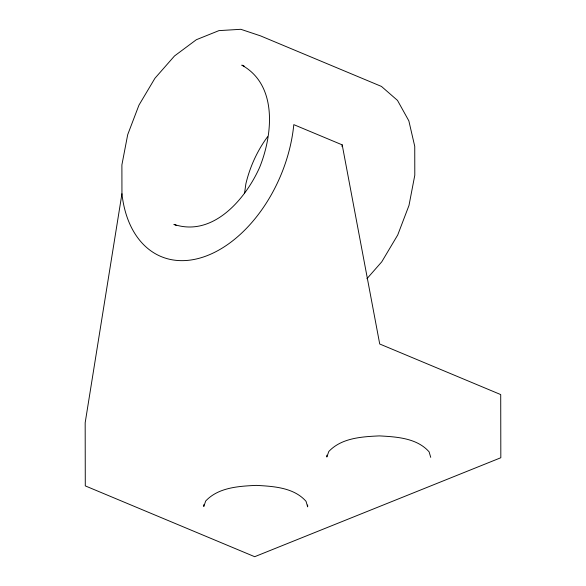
<?xml version="1.0" encoding="UTF-8"?>
<svg xmlns="http://www.w3.org/2000/svg" width="586" height="586" viewBox="0 0 586 586"><rect width="100%" height="100%" fill="white"/><g stroke="black" fill="none" stroke-linecap="round" stroke-linejoin="round"><path stroke-width="0.88" d="M244.509 193.534L245.856 183.945A86.56 56.505 -67.3 0 1 267.597 136.714M121.947 193.732L85.175 422.726L85.285 485.889L254.683 556.7L500.825 457.739L500.715 394.576L379.721 343.997L342.202 144.867L293.798 124.635A121.185 79.11 -67.3 0 1 208.037 255.291A121.185 79.11 -67.3 0 1 121.947 193.732L121.895 164.878L127.704 134.648L138.97 105.114L154.931 78.275L174.503 55.97L196.347 39.716L218.966 30.619L240.839 29.3L260.455 35.849L381.457 86.428L397.491 100.396L408.845 120.841L414.749 146.361L414.8 175.214L408.991 205.437L397.726 234.979L381.757 261.817L366.939 278.709M244.318 66.189L241.791 65.134C277.852 84.992 272.798 134.868 259.62 167.413C245.431 199.225 212.872 237.425 173.903 224.379L176.43 225.434M430.725 457.358L429.106 451.843C416.924 438.006 396.59 436.848 379.391 435.896C361.899 436.702 341.513 437.918 328.783 451.513L326.856 457.021L326.856 455.19M307.65 505.007L307.65 506.839L306.038 501.323C293.85 487.486 273.515 486.329 256.316 485.384C238.824 486.182 218.439 487.398 205.708 500.993L203.789 506.502L203.781 504.671M342.202 144.867A121.185 79.11 -67.3 0 1 342.019 146.61"/></g></svg>
